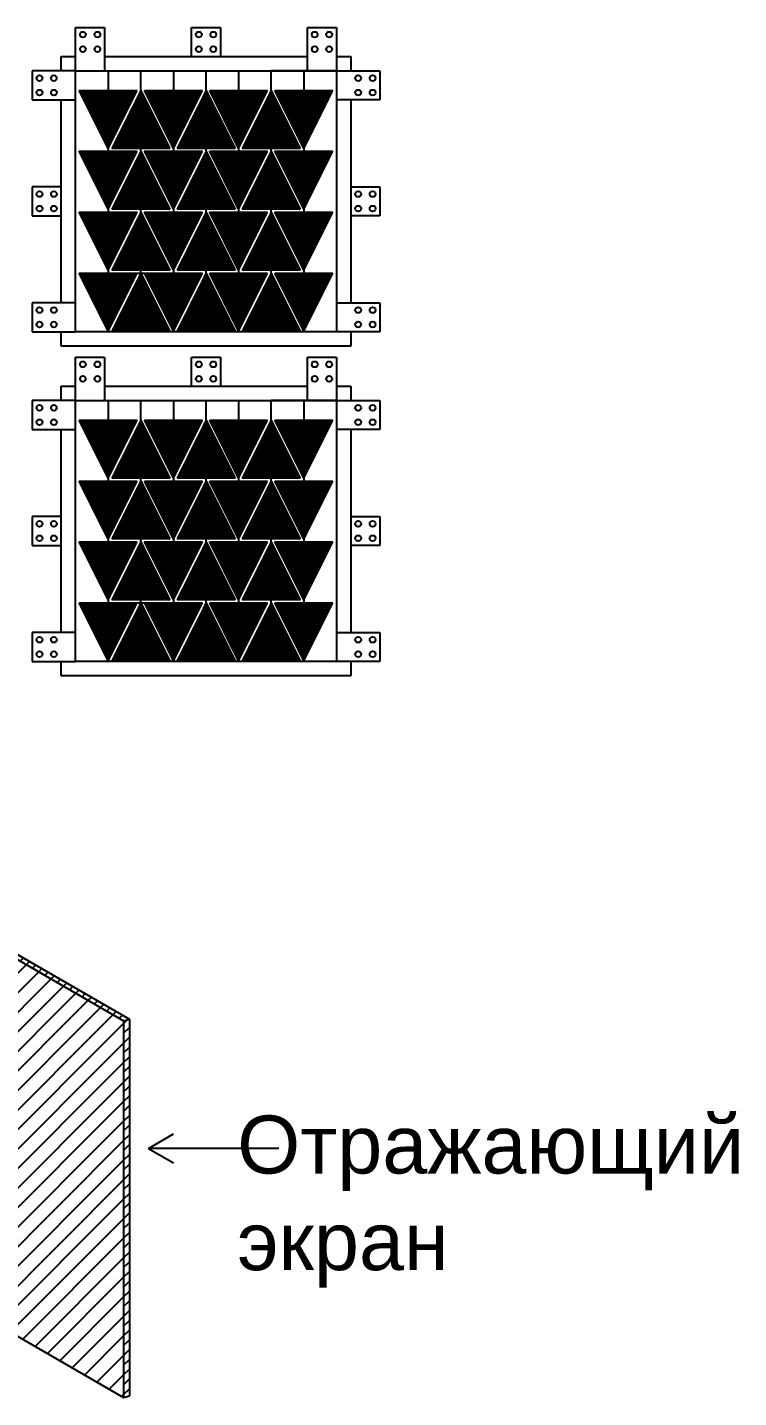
# Model space of a CAD drawing. Header units: millimetres. Extents: x -3079 to 6366, y 6362 to 11451.
# Drawn here: x 3911 to 6366, y 6725 to 11451 of the extents above; entities that cross this region are included whole.
import ezdxf

# ---------------------------------------------------------------- set-up
doc = ezdxf.new("R2010")
doc.units = ezdxf.units.MM
doc.layers.add('ТОнкие', color=7, linetype='Continuous', lineweight=25)
doc.styles.get("Standard").update_dxf_attribs({"font": 'arial.ttf'})

msp = doc.modelspace()

# ---------------------------------------------------------------- hatches: boundary and pattern name
at = {"layer": 'ТОнкие', "true_color": 0xf26722}
h = msp.add_hatch(dxfattribs=at)
h.set_pattern_fill('ANSI31', color=30, scale=0.5)
h.set_pattern_definition([(45, (2662.4133, 1134.5626), (-1.12253202, 1.12253202), [])])
h.paths.add_polyline_path([(4290.245, 11233.787), (4090.245, 11233.787), (4190.245, 11033.787)])
at = {"layer": 'ТОнкие', "true_color": 0xfecc66}
h = msp.add_hatch(dxfattribs=at)
h.set_pattern_fill('ANSI31', color=31, scale=0.5, angle=180)
h.set_pattern_definition([(225, (5830.5761, 21133.0106), (1.12253202, -1.12253202), [])])
h.paths.add_polyline_path([(4202.745, 11033.787), (4402.745, 11033.787), (4302.745, 11233.787)])
at = {"layer": 'ТОнкие', "true_color": 0xf26722}
h = msp.add_hatch(dxfattribs=at)
h.set_pattern_fill('ANSI31', color=30, scale=0.5)
h.set_pattern_definition([(45, (2887.4133, 1134.5626), (-1.12253202, 1.12253202), [])])
h.paths.add_polyline_path([(4515.245, 11233.787), (4315.245, 11233.787), (4415.245, 11033.787)])
at = {"layer": 'ТОнкие', "true_color": 0xfecc66}
h = msp.add_hatch(dxfattribs=at)
h.set_pattern_fill('ANSI31', color=31, scale=0.5, angle=180)
h.set_pattern_definition([(225, (6055.5761, 21133.0106), (1.12253202, -1.12253202), [])])
h.paths.add_polyline_path([(4427.745, 11033.787), (4627.745, 11033.787), (4527.745, 11233.787)])
at = {"layer": 'ТОнкие', "true_color": 0xf26722}
h = msp.add_hatch(dxfattribs=at)
h.set_pattern_fill('ANSI31', color=30, scale=0.5)
h.set_pattern_definition([(45, (3112.4133, 1134.5626), (-1.12253202, 1.12253202), [])])
h.paths.add_polyline_path([(4740.245, 11233.787), (4540.245, 11233.787), (4640.245, 11033.787)])
at = {"layer": 'ТОнкие', "true_color": 0xfecc66}
h = msp.add_hatch(dxfattribs=at)
h.set_pattern_fill('ANSI31', color=31, scale=0.5, angle=180)
h.set_pattern_definition([(225, (6280.5761, 21133.0106), (1.12253202, -1.12253202), [])])
h.paths.add_polyline_path([(4652.745, 11033.787), (4852.745, 11033.787), (4752.745, 11233.787)])
at = {"layer": 'ТОнкие', "true_color": 0xf26722}
h = msp.add_hatch(dxfattribs=at)
h.set_pattern_fill('ANSI31', color=30, scale=0.5)
h.set_pattern_definition([(45, (3337.4133, 1134.5626), (-1.12253202, 1.12253202), [])])
h.paths.add_polyline_path([(4965.245, 11233.787), (4765.245, 11233.787), (4865.245, 11033.787)])
h = msp.add_hatch(dxfattribs=at)
h.set_pattern_fill('ANSI31', color=30, scale=0.5)
h.set_pattern_definition([(45, (2662.4133, 924.5626), (-1.12253202, 1.12253202), [])])
h.paths.add_polyline_path([(4290.245, 11023.787), (4090.245, 11023.787), (4190.245, 10823.787)])
at = {"layer": 'ТОнкие', "true_color": 0xfecc66}
h = msp.add_hatch(dxfattribs=at)
h.set_pattern_fill('ANSI31', color=31, scale=0.5, angle=180)
h.set_pattern_definition([(225, (5830.5761, 20923.0106), (1.12253202, -1.12253202), [])])
h.paths.add_polyline_path([(4202.745, 10823.787), (4402.745, 10823.787), (4302.745, 11023.787)])
at = {"layer": 'ТОнкие', "true_color": 0xf26722}
h = msp.add_hatch(dxfattribs=at)
h.set_pattern_fill('ANSI31', color=30, scale=0.5)
h.set_pattern_definition([(45, (2887.4133, 924.5626), (-1.12253202, 1.12253202), [])])
h.paths.add_polyline_path([(4515.245, 11023.787), (4315.245, 11023.787), (4415.245, 10823.787)])
at = {"layer": 'ТОнкие', "true_color": 0xfecc66}
h = msp.add_hatch(dxfattribs=at)
h.set_pattern_fill('ANSI31', color=31, scale=0.5, angle=180)
h.set_pattern_definition([(225, (6055.5761, 20923.0106), (1.12253202, -1.12253202), [])])
h.paths.add_polyline_path([(4427.745, 10823.787), (4627.745, 10823.787), (4527.745, 11023.787)])
at = {"layer": 'ТОнкие', "true_color": 0xf26722}
h = msp.add_hatch(dxfattribs=at)
h.set_pattern_fill('ANSI31', color=30, scale=0.5)
h.set_pattern_definition([(45, (3112.4133, 924.5626), (-1.12253202, 1.12253202), [])])
h.paths.add_polyline_path([(4740.245, 11023.787), (4540.245, 11023.787), (4640.245, 10823.787)])
at = {"layer": 'ТОнкие', "true_color": 0xfecc66}
h = msp.add_hatch(dxfattribs=at)
h.set_pattern_fill('ANSI31', color=31, scale=0.5, angle=180)
h.set_pattern_definition([(225, (6280.5761, 20923.0106), (1.12253202, -1.12253202), [])])
h.paths.add_polyline_path([(4652.745, 10823.787), (4852.745, 10823.787), (4752.745, 11023.787)])
at = {"layer": 'ТОнкие', "true_color": 0xf26722}
h = msp.add_hatch(dxfattribs=at)
h.set_pattern_fill('ANSI31', color=30, scale=0.5)
h.set_pattern_definition([(45, (3337.4133, 924.5626), (-1.12253202, 1.12253202), [])])
h.paths.add_polyline_path([(4965.245, 11023.787), (4765.245, 11023.787), (4865.245, 10823.787)])
h = msp.add_hatch(dxfattribs=at)
h.set_pattern_fill('ANSI31', color=30, scale=0.5)
h.set_pattern_definition([(45, (2662.4133, 714.5626), (-1.12253202, 1.12253202), [])])
h.paths.add_polyline_path([(4290.245, 10813.787), (4090.245, 10813.787), (4190.245, 10613.787)])
at = {"layer": 'ТОнкие', "true_color": 0xfecc66}
h = msp.add_hatch(dxfattribs=at)
h.set_pattern_fill('ANSI31', color=31, scale=0.5, angle=180)
h.set_pattern_definition([(225, (5830.5761, 20713.0106), (1.12253202, -1.12253202), [])])
h.paths.add_polyline_path([(4202.745, 10613.787), (4402.745, 10613.787), (4302.745, 10813.787)])
at = {"layer": 'ТОнкие', "true_color": 0xf26722}
h = msp.add_hatch(dxfattribs=at)
h.set_pattern_fill('ANSI31', color=30, scale=0.5)
h.set_pattern_definition([(45, (2887.4133, 714.5626), (-1.12253202, 1.12253202), [])])
h.paths.add_polyline_path([(4515.245, 10813.787), (4315.245, 10813.787), (4415.245, 10613.787)])
at = {"layer": 'ТОнкие', "true_color": 0xfecc66}
h = msp.add_hatch(dxfattribs=at)
h.set_pattern_fill('ANSI31', color=31, scale=0.5, angle=180)
h.set_pattern_definition([(225, (6055.5761, 20713.0106), (1.12253202, -1.12253202), [])])
h.paths.add_polyline_path([(4427.745, 10613.787), (4627.745, 10613.787), (4527.745, 10813.787)])
at = {"layer": 'ТОнкие', "true_color": 0xf26722}
h = msp.add_hatch(dxfattribs=at)
h.set_pattern_fill('ANSI31', color=30, scale=0.5)
h.set_pattern_definition([(45, (3112.4133, 714.5626), (-1.12253202, 1.12253202), [])])
h.paths.add_polyline_path([(4740.245, 10813.787), (4540.245, 10813.787), (4640.245, 10613.787)])
at = {"layer": 'ТОнкие', "true_color": 0xfecc66}
h = msp.add_hatch(dxfattribs=at)
h.set_pattern_fill('ANSI31', color=31, scale=0.5, angle=180)
h.set_pattern_definition([(225, (6280.5761, 20713.0106), (1.12253202, -1.12253202), [])])
h.paths.add_polyline_path([(4652.745, 10613.787), (4852.745, 10613.787), (4752.745, 10813.787)])
at = {"layer": 'ТОнкие', "true_color": 0xf26722}
h = msp.add_hatch(dxfattribs=at)
h.set_pattern_fill('ANSI31', color=30, scale=0.5)
h.set_pattern_definition([(45, (3337.4133, 714.5626), (-1.12253202, 1.12253202), [])])
h.paths.add_polyline_path([(4965.245, 10813.787), (4765.245, 10813.787), (4865.245, 10613.787)])
h = msp.add_hatch(dxfattribs=at)
h.set_pattern_fill('ANSI31', color=30, scale=0.5)
h.set_pattern_definition([(45, (2662.4133, 504.5626), (-1.12253202, 1.12253202), [])])
h.paths.add_polyline_path([(4290.245, 10603.787), (4090.245, 10603.787), (4190.245, 10403.787)])
at = {"layer": 'ТОнкие', "true_color": 0xfecc66}
h = msp.add_hatch(dxfattribs=at)
h.set_pattern_fill('ANSI31', color=31, scale=0.5, angle=180)
h.set_pattern_definition([(225, (5830.5761, 20503.0106), (1.12253202, -1.12253202), [])])
h.paths.add_polyline_path([(4202.745, 10403.787), (4402.745, 10403.787), (4302.745, 10603.787)])
at = {"layer": 'ТОнкие', "true_color": 0xf26722}
h = msp.add_hatch(dxfattribs=at)
h.set_pattern_fill('ANSI31', color=30, scale=0.5)
h.set_pattern_definition([(45, (2887.4133, 504.5626), (-1.12253202, 1.12253202), [])])
h.paths.add_polyline_path([(4515.245, 10603.787), (4315.245, 10603.787), (4415.245, 10403.787)])
at = {"layer": 'ТОнкие', "true_color": 0xfecc66}
h = msp.add_hatch(dxfattribs=at)
h.set_pattern_fill('ANSI31', color=31, scale=0.5, angle=180)
h.set_pattern_definition([(225, (6055.5761, 20503.0106), (1.12253202, -1.12253202), [])])
h.paths.add_polyline_path([(4427.745, 10403.787), (4627.745, 10403.787), (4527.745, 10603.787)])
at = {"layer": 'ТОнкие', "true_color": 0xf26722}
h = msp.add_hatch(dxfattribs=at)
h.set_pattern_fill('ANSI31', color=30, scale=0.5)
h.set_pattern_definition([(45, (3112.4133, 504.5626), (-1.12253202, 1.12253202), [])])
h.paths.add_polyline_path([(4740.245, 10603.787), (4540.245, 10603.787), (4640.245, 10403.787)])
at = {"layer": 'ТОнкие', "true_color": 0xfecc66}
h = msp.add_hatch(dxfattribs=at)
h.set_pattern_fill('ANSI31', color=31, scale=0.5, angle=180)
h.set_pattern_definition([(225, (6280.5761, 20503.0106), (1.12253202, -1.12253202), [])])
h.paths.add_polyline_path([(4652.745, 10403.787), (4852.745, 10403.787), (4752.745, 10603.787)])
at = {"layer": 'ТОнкие', "true_color": 0xf26722}
h = msp.add_hatch(dxfattribs=at)
h.set_pattern_fill('ANSI31', color=30, scale=0.5)
h.set_pattern_definition([(45, (3337.4133, 504.5626), (-1.12253202, 1.12253202), [])])
h.paths.add_polyline_path([(4965.245, 10603.787), (4765.245, 10603.787), (4865.245, 10403.787)])
h = msp.add_hatch(dxfattribs=at)
h.set_pattern_fill('ANSI31', color=30, scale=0.5)
h.set_pattern_definition([(45, (2662.4133, -2.7651), (-1.12253202, 1.12253202), [])])
h.paths.add_polyline_path([(4290.245, 10096.459), (4090.245, 10096.459), (4190.245, 9896.459)])
at = {"layer": 'ТОнкие', "true_color": 0xfecc66}
h = msp.add_hatch(dxfattribs=at)
h.set_pattern_fill('ANSI31', color=31, scale=0.5, angle=180)
h.set_pattern_definition([(225, (5830.5761, 19995.683), (1.12253202, -1.12253202), [])])
h.paths.add_polyline_path([(4202.745, 9896.459), (4402.745, 9896.459), (4302.745, 10096.459)])
at = {"layer": 'ТОнкие', "true_color": 0xf26722}
h = msp.add_hatch(dxfattribs=at)
h.set_pattern_fill('ANSI31', color=30, scale=0.5)
h.set_pattern_definition([(45, (2887.4133, -2.7651), (-1.12253202, 1.12253202), [])])
h.paths.add_polyline_path([(4515.245, 10096.459), (4315.245, 10096.459), (4415.245, 9896.459)])
at = {"layer": 'ТОнкие', "true_color": 0xfecc66}
h = msp.add_hatch(dxfattribs=at)
h.set_pattern_fill('ANSI31', color=31, scale=0.5, angle=180)
h.set_pattern_definition([(225, (6055.5761, 19995.683), (1.12253202, -1.12253202), [])])
h.paths.add_polyline_path([(4427.745, 9896.459), (4627.745, 9896.459), (4527.745, 10096.459)])
at = {"layer": 'ТОнкие', "true_color": 0xf26722}
h = msp.add_hatch(dxfattribs=at)
h.set_pattern_fill('ANSI31', color=30, scale=0.5)
h.set_pattern_definition([(45, (3112.4133, -2.7651), (-1.12253202, 1.12253202), [])])
h.paths.add_polyline_path([(4740.245, 10096.459), (4540.245, 10096.459), (4640.245, 9896.459)])
at = {"layer": 'ТОнкие', "true_color": 0xfecc66}
h = msp.add_hatch(dxfattribs=at)
h.set_pattern_fill('ANSI31', color=31, scale=0.5, angle=180)
h.set_pattern_definition([(225, (6280.5761, 19995.683), (1.12253202, -1.12253202), [])])
h.paths.add_polyline_path([(4652.745, 9896.459), (4852.745, 9896.459), (4752.745, 10096.459)])
at = {"layer": 'ТОнкие', "true_color": 0xf26722}
h = msp.add_hatch(dxfattribs=at)
h.set_pattern_fill('ANSI31', color=30, scale=0.5)
h.set_pattern_definition([(45, (3337.4133, -2.7651), (-1.12253202, 1.12253202), [])])
h.paths.add_polyline_path([(4965.245, 10096.459), (4765.245, 10096.459), (4865.245, 9896.459)])
h = msp.add_hatch(dxfattribs=at)
h.set_pattern_fill('ANSI31', color=30, scale=0.5)
h.set_pattern_definition([(45, (2662.4133, -212.7651), (-1.12253202, 1.12253202), [])])
h.paths.add_polyline_path([(4290.245, 9886.459), (4090.245, 9886.459), (4190.245, 9686.459)])
at = {"layer": 'ТОнкие', "true_color": 0xfecc66}
h = msp.add_hatch(dxfattribs=at)
h.set_pattern_fill('ANSI31', color=31, scale=0.5, angle=180)
h.set_pattern_definition([(225, (5830.5761, 19785.683), (1.12253202, -1.12253202), [])])
h.paths.add_polyline_path([(4202.745, 9686.459), (4402.745, 9686.459), (4302.745, 9886.459)])
at = {"layer": 'ТОнкие', "true_color": 0xf26722}
h = msp.add_hatch(dxfattribs=at)
h.set_pattern_fill('ANSI31', color=30, scale=0.5)
h.set_pattern_definition([(45, (2887.4133, -212.7651), (-1.12253202, 1.12253202), [])])
h.paths.add_polyline_path([(4515.245, 9886.459), (4315.245, 9886.459), (4415.245, 9686.459)])
at = {"layer": 'ТОнкие', "true_color": 0xfecc66}
h = msp.add_hatch(dxfattribs=at)
h.set_pattern_fill('ANSI31', color=31, scale=0.5, angle=180)
h.set_pattern_definition([(225, (6055.5761, 19785.683), (1.12253202, -1.12253202), [])])
h.paths.add_polyline_path([(4427.745, 9686.459), (4627.745, 9686.459), (4527.745, 9886.459)])
at = {"layer": 'ТОнкие', "true_color": 0xf26722}
h = msp.add_hatch(dxfattribs=at)
h.set_pattern_fill('ANSI31', color=30, scale=0.5)
h.set_pattern_definition([(45, (3112.4133, -212.7651), (-1.12253202, 1.12253202), [])])
h.paths.add_polyline_path([(4740.245, 9886.459), (4540.245, 9886.459), (4640.245, 9686.459)])
at = {"layer": 'ТОнкие', "true_color": 0xfecc66}
h = msp.add_hatch(dxfattribs=at)
h.set_pattern_fill('ANSI31', color=31, scale=0.5, angle=180)
h.set_pattern_definition([(225, (6280.5761, 19785.683), (1.12253202, -1.12253202), [])])
h.paths.add_polyline_path([(4652.745, 9686.459), (4852.745, 9686.459), (4752.745, 9886.459)])
at = {"layer": 'ТОнкие', "true_color": 0xf26722}
h = msp.add_hatch(dxfattribs=at)
h.set_pattern_fill('ANSI31', color=30, scale=0.5)
h.set_pattern_definition([(45, (3337.4133, -212.7651), (-1.12253202, 1.12253202), [])])
h.paths.add_polyline_path([(4965.245, 9886.459), (4765.245, 9886.459), (4865.245, 9686.459)])
h = msp.add_hatch(dxfattribs=at)
h.set_pattern_fill('ANSI31', color=30, scale=0.5)
h.set_pattern_definition([(45, (2662.4133, -422.7651), (-1.12253202, 1.12253202), [])])
h.paths.add_polyline_path([(4290.245, 9676.459), (4090.245, 9676.459), (4190.245, 9476.459)])
at = {"layer": 'ТОнкие', "true_color": 0xfecc66}
h = msp.add_hatch(dxfattribs=at)
h.set_pattern_fill('ANSI31', color=31, scale=0.5, angle=180)
h.set_pattern_definition([(225, (5830.5761, 19575.683), (1.12253202, -1.12253202), [])])
h.paths.add_polyline_path([(4202.745, 9476.459), (4402.745, 9476.459), (4302.745, 9676.459)])
at = {"layer": 'ТОнкие', "true_color": 0xf26722}
h = msp.add_hatch(dxfattribs=at)
h.set_pattern_fill('ANSI31', color=30, scale=0.5)
h.set_pattern_definition([(45, (2887.4133, -422.7651), (-1.12253202, 1.12253202), [])])
h.paths.add_polyline_path([(4515.245, 9676.459), (4315.245, 9676.459), (4415.245, 9476.459)])
at = {"layer": 'ТОнкие', "true_color": 0xfecc66}
h = msp.add_hatch(dxfattribs=at)
h.set_pattern_fill('ANSI31', color=31, scale=0.5, angle=180)
h.set_pattern_definition([(225, (6055.5761, 19575.683), (1.12253202, -1.12253202), [])])
h.paths.add_polyline_path([(4427.745, 9476.459), (4627.745, 9476.459), (4527.745, 9676.459)])
at = {"layer": 'ТОнкие', "true_color": 0xf26722}
h = msp.add_hatch(dxfattribs=at)
h.set_pattern_fill('ANSI31', color=30, scale=0.5)
h.set_pattern_definition([(45, (3112.4133, -422.7651), (-1.12253202, 1.12253202), [])])
h.paths.add_polyline_path([(4740.245, 9676.459), (4540.245, 9676.459), (4640.245, 9476.459)])
at = {"layer": 'ТОнкие', "true_color": 0xfecc66}
h = msp.add_hatch(dxfattribs=at)
h.set_pattern_fill('ANSI31', color=31, scale=0.5, angle=180)
h.set_pattern_definition([(225, (6280.5761, 19575.683), (1.12253202, -1.12253202), [])])
h.paths.add_polyline_path([(4652.745, 9476.459), (4852.745, 9476.459), (4752.745, 9676.459)])
at = {"layer": 'ТОнкие', "true_color": 0xf26722}
h = msp.add_hatch(dxfattribs=at)
h.set_pattern_fill('ANSI31', color=30, scale=0.5)
h.set_pattern_definition([(45, (3337.4133, -422.7651), (-1.12253202, 1.12253202), [])])
h.paths.add_polyline_path([(4965.245, 9676.459), (4765.245, 9676.459), (4865.245, 9476.459)])
h = msp.add_hatch(dxfattribs=at)
h.set_pattern_fill('ANSI31', color=30, scale=0.5)
h.set_pattern_definition([(45, (2662.4133, -632.7651), (-1.12253202, 1.12253202), [])])
h.paths.add_polyline_path([(4290.245, 9466.459), (4090.245, 9466.459), (4190.245, 9266.459)])
at = {"layer": 'ТОнкие', "true_color": 0xfecc66}
h = msp.add_hatch(dxfattribs=at)
h.set_pattern_fill('ANSI31', color=31, scale=0.5, angle=180)
h.set_pattern_definition([(225, (5830.5761, 19365.683), (1.12253202, -1.12253202), [])])
h.paths.add_polyline_path([(4202.745, 9266.459), (4402.745, 9266.459), (4302.745, 9466.459)])
at = {"layer": 'ТОнкие', "true_color": 0xf26722}
h = msp.add_hatch(dxfattribs=at)
h.set_pattern_fill('ANSI31', color=30, scale=0.5)
h.set_pattern_definition([(45, (2887.4133, -632.7651), (-1.12253202, 1.12253202), [])])
h.paths.add_polyline_path([(4515.245, 9466.459), (4315.245, 9466.459), (4415.245, 9266.459)])
at = {"layer": 'ТОнкие', "true_color": 0xfecc66}
h = msp.add_hatch(dxfattribs=at)
h.set_pattern_fill('ANSI31', color=31, scale=0.5, angle=180)
h.set_pattern_definition([(225, (6055.5761, 19365.683), (1.12253202, -1.12253202), [])])
h.paths.add_polyline_path([(4427.745, 9266.459), (4627.745, 9266.459), (4527.745, 9466.459)])
at = {"layer": 'ТОнкие', "true_color": 0xf26722}
h = msp.add_hatch(dxfattribs=at)
h.set_pattern_fill('ANSI31', color=30, scale=0.5)
h.set_pattern_definition([(45, (3112.4133, -632.7651), (-1.12253202, 1.12253202), [])])
h.paths.add_polyline_path([(4740.245, 9466.459), (4540.245, 9466.459), (4640.245, 9266.459)])
at = {"layer": 'ТОнкие', "true_color": 0xfecc66}
h = msp.add_hatch(dxfattribs=at)
h.set_pattern_fill('ANSI31', color=31, scale=0.5, angle=180)
h.set_pattern_definition([(225, (6280.5761, 19365.683), (1.12253202, -1.12253202), [])])
h.paths.add_polyline_path([(4652.745, 9266.459), (4852.745, 9266.459), (4752.745, 9466.459)])
at = {"layer": 'ТОнкие', "true_color": 0xf26722}
h = msp.add_hatch(dxfattribs=at)
h.set_pattern_fill('ANSI31', color=30, scale=0.5)
h.set_pattern_definition([(45, (3337.4133, -632.7651), (-1.12253202, 1.12253202), [])])
h.paths.add_polyline_path([(4965.245, 9466.459), (4765.245, 9466.459), (4865.245, 9266.459)])
at = {"layer": 'ТОнкие'}
h = msp.add_hatch(dxfattribs=at)
h.set_pattern_fill('ANSI31', color=4, scale=7.5)
h.paths.add_polyline_path([(3461.49, 8493.189), (3441.49, 8487.415), (4243.265, 8024.51), (4263.265, 8030.283)])
h.paths.add_polyline_path([(4263.265, 8030.283), (4243.265, 8024.51), (4243.265, 6724.51), (4263.265, 6730.283)])
h = msp.add_hatch(dxfattribs=at)
h.set_pattern_fill('ANSI31', color=4, scale=15)
h.paths.add_polyline_path([(3441.49, 7187.415), (4243.265, 6724.51), (4243.265, 8024.51), (3441.49, 8487.415)])

# ---------------------------------------------------------------- linework, layer by layer
for p, q in [((4077.745, 11301.308), (4077.745, 11451.308)), ((4077.745, 11451.308), (4177.745, 11451.308)), ((4177.745, 11451.308), (4177.745, 11301.308)), ((4477.745, 11351.308), (4477.745, 11451.308)), ((4477.745, 11451.308), (4577.745, 11451.308)), ((4577.745, 11451.308), (4577.745, 11351.308)), ((4877.745, 11301.308), (4877.745, 11451.308)), ((4877.745, 11451.308), (4977.745, 11451.308)), ((4977.745, 11451.308), (4977.745, 11301.308)), ((4027.745, 11351.308), (4077.745, 11351.308)), ((4027.745, 11301.308), (4027.745, 11351.308)), ((4177.745, 11351.308), (4877.745, 11351.308)), ((4977.745, 11351.308), (5027.745, 11351.308)), ((5027.745, 11351.308), (5027.745, 11301.308)), ((4077.745, 11301.308), (3927.745, 11301.308)), ((3927.745, 11301.308), (3927.745, 11201.308)), ((4077.745, 11301.308), (4977.745, 11301.308)), ((4077.745, 10401.308), (4077.745, 11301.308)), ((4190.245, 11301.308), (4190.245, 10401.308)), ((4302.745, 10401.308), (4302.745, 11301.308)), ((4415.245, 11301.308), (4415.245, 10401.308)), ((4527.745, 10401.308), (4527.745, 11301.308)), ((4640.245, 11301.308), (4640.245, 10401.308)), ((4752.745, 10401.308), (4752.745, 11301.308)), ((4977.745, 11301.308), (4752.745, 11301.308)), ((4865.245, 11301.308), (4865.245, 10401.308)), ((4977.745, 11301.308), (4977.745, 10401.308)), ((4977.745, 11301.308), (5127.745, 11301.308)), ((5127.745, 11301.308), (5127.745, 11201.308)), ((4090.245, 11233.787), (4290.245, 11233.787)), ((4190.245, 11033.787), (4090.245, 11233.787)), ((4190.245, 11033.787), (4290.245, 11233.787)), ((4302.745, 11233.787), (4202.745, 11033.787)), ((4302.745, 11233.787), (4402.745, 11033.787)), ((4315.245, 11233.787), (4515.245, 11233.787)), ((4415.245, 11033.787), (4315.245, 11233.787)), ((4415.245, 11033.787), (4515.245, 11233.787)), ((4527.745, 11233.787), (4427.745, 11033.787)), ((4527.745, 11233.787), (4627.745, 11033.787)), ((4540.245, 11233.787), (4740.245, 11233.787)), ((4640.245, 11033.787), (4540.245, 11233.787)), ((4640.245, 11033.787), (4740.245, 11233.787)), ((4752.745, 11233.787), (4652.745, 11033.787)), ((4752.745, 11233.787), (4852.745, 11033.787)), ((4765.245, 11233.787), (4965.245, 11233.787)), ((4865.245, 11033.787), (4765.245, 11233.787)), ((4865.245, 11033.787), (4965.245, 11233.787)), ((3927.745, 11201.308), (4077.745, 11201.308)), ((4027.745, 10501.308), (4027.745, 11201.308)), ((5127.745, 11201.308), (4977.745, 11201.308)), ((5027.745, 11201.308), (5027.745, 10501.308)), ((4090.245, 11023.787), (4290.245, 11023.787)), ((4190.245, 10823.787), (4090.245, 11023.787)), ((4190.245, 10823.787), (4290.245, 11023.787)), ((4402.745, 11033.787), (4202.745, 11033.787)), ((4302.745, 11023.787), (4202.745, 10823.787)), ((4302.745, 11023.787), (4402.745, 10823.787)), ((4315.245, 11023.787), (4515.245, 11023.787)), ((4415.245, 10823.787), (4315.245, 11023.787)), ((4415.245, 10823.787), (4515.245, 11023.787)), ((4627.745, 11033.787), (4427.745, 11033.787)), ((4527.745, 11023.787), (4427.745, 10823.787)), ((4527.745, 11023.787), (4627.745, 10823.787)), ((4540.245, 11023.787), (4740.245, 11023.787)), ((4640.245, 10823.787), (4540.245, 11023.787)), ((4640.245, 10823.787), (4740.245, 11023.787)), ((4852.745, 11033.787), (4652.745, 11033.787)), ((4752.745, 11023.787), (4652.745, 10823.787)), ((4752.745, 11023.787), (4852.745, 10823.787)), ((4765.245, 11023.787), (4965.245, 11023.787)), ((4865.245, 10823.787), (4765.245, 11023.787)), ((4865.245, 10823.787), (4965.245, 11023.787)), ((4027.745, 10901.308), (3927.745, 10901.308)), ((3927.745, 10901.308), (3927.745, 10801.308)), ((5027.745, 10901.308), (5127.745, 10901.308)), ((5127.745, 10901.308), (5127.745, 10801.308)), ((3927.745, 10801.308), (4027.745, 10801.308)), ((4090.245, 10813.787), (4290.245, 10813.787)), ((4190.245, 10613.787), (4090.245, 10813.787)), ((4190.245, 10613.787), (4290.245, 10813.787)), ((4402.745, 10823.787), (4202.745, 10823.787)), ((4302.745, 10813.787), (4202.745, 10613.787)), ((4302.745, 10813.787), (4402.745, 10613.787)), ((4315.245, 10813.787), (4515.245, 10813.787)), ((4415.245, 10613.787), (4315.245, 10813.787)), ((4415.245, 10613.787), (4515.245, 10813.787)), ((4627.745, 10823.787), (4427.745, 10823.787)), ((4527.745, 10813.787), (4427.745, 10613.787)), ((4527.745, 10813.787), (4627.745, 10613.787)), ((4540.245, 10813.787), (4740.245, 10813.787)), ((4640.245, 10613.787), (4540.245, 10813.787)), ((4640.245, 10613.787), (4740.245, 10813.787)), ((4852.745, 10823.787), (4652.745, 10823.787)), ((4752.745, 10813.787), (4652.745, 10613.787)), ((4752.745, 10813.787), (4852.745, 10613.787)), ((4765.245, 10813.787), (4965.245, 10813.787)), ((4865.245, 10613.787), (4765.245, 10813.787)), ((4865.245, 10613.787), (4965.245, 10813.787)), ((5127.745, 10801.308), (5027.745, 10801.308)), ((4090.245, 10603.787), (4290.245, 10603.787)), ((4190.245, 10403.787), (4090.245, 10603.787)), ((4190.245, 10403.787), (4290.245, 10603.787)), ((4402.745, 10613.787), (4202.745, 10613.787)), ((4302.745, 10603.787), (4202.745, 10403.787)), ((4290.245, 10603.787), (4315.245, 10603.787)), ((4302.745, 10603.787), (4402.745, 10403.787)), ((4315.245, 10603.787), (4515.245, 10603.787)), ((4415.245, 10403.787), (4315.245, 10603.787)), ((4415.245, 10403.787), (4515.245, 10603.787)), ((4627.745, 10613.787), (4427.745, 10613.787)), ((4527.745, 10603.787), (4427.745, 10403.787)), ((4527.745, 10603.787), (4627.745, 10403.787)), ((4540.245, 10603.787), (4740.245, 10603.787)), ((4640.245, 10403.787), (4540.245, 10603.787)), ((4640.245, 10403.787), (4740.245, 10603.787)), ((4852.745, 10613.787), (4652.745, 10613.787)), ((4752.745, 10603.787), (4652.745, 10403.787)), ((4752.745, 10603.787), (4852.745, 10403.787)), ((4765.245, 10603.787), (4965.245, 10603.787)), ((4865.245, 10403.787), (4765.245, 10603.787)), ((4865.245, 10403.787), (4965.245, 10603.787)), ((4077.745, 10501.308), (3927.745, 10501.308)), ((3927.745, 10501.308), (3927.745, 10401.308)), ((4977.745, 10501.308), (5127.745, 10501.308)), ((5127.745, 10501.308), (5127.745, 10401.308)), ((3927.745, 10401.308), (4077.745, 10401.308)), ((4027.745, 10351.308), (4027.745, 10401.308)), ((4977.745, 10401.308), (4077.745, 10401.308)), ((4402.745, 10403.787), (4202.745, 10403.787)), ((4627.745, 10403.787), (4427.745, 10403.787)), ((4852.745, 10403.787), (4652.745, 10403.787)), ((5127.745, 10401.308), (4977.745, 10401.308)), ((5027.745, 10401.308), (5027.745, 10351.308)), ((5027.745, 10351.308), (4027.745, 10351.308)), ((4077.745, 10163.98), (4077.745, 10313.98)), ((4077.745, 10313.98), (4177.745, 10313.98)), ((4177.745, 10313.98), (4177.745, 10163.98)), ((4477.745, 10213.98), (4477.745, 10313.98)), ((4477.745, 10313.98), (4577.745, 10313.98)), ((4577.745, 10313.98), (4577.745, 10213.98)), ((4877.745, 10163.98), (4877.745, 10313.98)), ((4877.745, 10313.98), (4977.745, 10313.98)), ((4977.745, 10313.98), (4977.745, 10163.98)), ((4027.745, 10213.98), (4077.745, 10213.98)), ((4027.745, 10163.98), (4027.745, 10213.98)), ((4177.745, 10213.98), (4877.745, 10213.98)), ((4977.745, 10213.98), (5027.745, 10213.98)), ((5027.745, 10213.98), (5027.745, 10163.98)), ((4077.745, 10163.98), (3927.745, 10163.98)), ((3927.745, 10163.98), (3927.745, 10063.98)), ((4077.745, 10163.98), (4977.745, 10163.98)), ((4077.745, 9263.98), (4077.745, 10163.98)), ((4190.245, 10163.98), (4190.245, 9263.98)), ((4302.745, 9263.98), (4302.745, 10163.98)), ((4415.245, 10163.98), (4415.245, 9263.98)), ((4527.745, 9263.98), (4527.745, 10163.98)), ((4640.245, 10163.98), (4640.245, 9263.98)), ((4752.745, 9263.98), (4752.745, 10163.98)), ((4977.745, 10163.98), (4752.745, 10163.98)), ((4865.245, 10163.98), (4865.245, 9263.98)), ((4977.745, 10163.98), (4977.745, 9263.98)), ((4977.745, 10163.98), (5127.745, 10163.98)), ((5127.745, 10163.98), (5127.745, 10063.98)), ((4090.245, 10096.459), (4290.245, 10096.459)), ((4190.245, 9896.459), (4090.245, 10096.459)), ((4190.245, 9896.459), (4290.245, 10096.459)), ((4302.745, 10096.459), (4202.745, 9896.459)), ((4302.745, 10096.459), (4402.745, 9896.459)), ((4315.245, 10096.459), (4515.245, 10096.459)), ((4415.245, 9896.459), (4315.245, 10096.459)), ((4415.245, 9896.459), (4515.245, 10096.459)), ((4527.745, 10096.459), (4427.745, 9896.459)), ((4527.745, 10096.459), (4627.745, 9896.459)), ((4540.245, 10096.459), (4740.245, 10096.459)), ((4640.245, 9896.459), (4540.245, 10096.459)), ((4640.245, 9896.459), (4740.245, 10096.459)), ((4752.745, 10096.459), (4652.745, 9896.459)), ((4752.745, 10096.459), (4852.745, 9896.459)), ((4765.245, 10096.459), (4965.245, 10096.459)), ((4865.245, 9896.459), (4765.245, 10096.459)), ((4865.245, 9896.459), (4965.245, 10096.459)), ((3927.745, 10063.98), (4077.745, 10063.98)), ((4027.745, 9363.98), (4027.745, 10063.98)), ((5127.745, 10063.98), (4977.745, 10063.98)), ((5027.745, 10063.98), (5027.745, 9363.98)), ((4090.245, 9886.459), (4290.245, 9886.459)), ((4190.245, 9686.459), (4090.245, 9886.459)), ((4190.245, 9686.459), (4290.245, 9886.459)), ((4402.745, 9896.459), (4202.745, 9896.459)), ((4302.745, 9886.459), (4202.745, 9686.459)), ((4302.745, 9886.459), (4402.745, 9686.459)), ((4315.245, 9886.459), (4515.245, 9886.459)), ((4415.245, 9686.459), (4315.245, 9886.459)), ((4415.245, 9686.459), (4515.245, 9886.459)), ((4627.745, 9896.459), (4427.745, 9896.459)), ((4527.745, 9886.459), (4427.745, 9686.459)), ((4527.745, 9886.459), (4627.745, 9686.459)), ((4540.245, 9886.459), (4740.245, 9886.459)), ((4640.245, 9686.459), (4540.245, 9886.459)), ((4640.245, 9686.459), (4740.245, 9886.459)), ((4852.745, 9896.459), (4652.745, 9896.459)), ((4752.745, 9886.459), (4652.745, 9686.459)), ((4752.745, 9886.459), (4852.745, 9686.459)), ((4765.245, 9886.459), (4965.245, 9886.459)), ((4865.245, 9686.459), (4765.245, 9886.459)), ((4865.245, 9686.459), (4965.245, 9886.459)), ((4027.745, 9763.98), (3927.745, 9763.98)), ((3927.745, 9763.98), (3927.745, 9663.98)), ((5027.745, 9763.98), (5127.745, 9763.98)), ((5127.745, 9763.98), (5127.745, 9663.98)), ((3927.745, 9663.98), (4027.745, 9663.98)), ((4090.245, 9676.459), (4290.245, 9676.459)), ((4190.245, 9476.459), (4090.245, 9676.459)), ((4190.245, 9476.459), (4290.245, 9676.459)), ((4402.745, 9686.459), (4202.745, 9686.459)), ((4302.745, 9676.459), (4202.745, 9476.459)), ((4302.745, 9676.459), (4402.745, 9476.459)), ((4315.245, 9676.459), (4515.245, 9676.459)), ((4415.245, 9476.459), (4315.245, 9676.459)), ((4415.245, 9476.459), (4515.245, 9676.459)), ((4627.745, 9686.459), (4427.745, 9686.459)), ((4527.745, 9676.459), (4427.745, 9476.459)), ((4527.745, 9676.459), (4627.745, 9476.459)), ((4540.245, 9676.459), (4740.245, 9676.459)), ((4640.245, 9476.459), (4540.245, 9676.459)), ((4640.245, 9476.459), (4740.245, 9676.459)), ((4852.745, 9686.459), (4652.745, 9686.459)), ((4752.745, 9676.459), (4652.745, 9476.459)), ((4752.745, 9676.459), (4852.745, 9476.459)), ((4765.245, 9676.459), (4965.245, 9676.459)), ((4865.245, 9476.459), (4765.245, 9676.459)), ((4865.245, 9476.459), (4965.245, 9676.459)), ((5127.745, 9663.98), (5027.745, 9663.98)), ((4090.245, 9466.459), (4290.245, 9466.459)), ((4190.245, 9266.459), (4090.245, 9466.459)), ((4190.245, 9266.459), (4290.245, 9466.459)), ((4402.745, 9476.459), (4202.745, 9476.459)), ((4302.745, 9466.459), (4202.745, 9266.459)), ((4290.245, 9466.459), (4315.245, 9466.459)), ((4302.745, 9466.459), (4402.745, 9266.459)), ((4315.245, 9466.459), (4515.245, 9466.459)), ((4415.245, 9266.459), (4315.245, 9466.459)), ((4415.245, 9266.459), (4515.245, 9466.459)), ((4627.745, 9476.459), (4427.745, 9476.459)), ((4527.745, 9466.459), (4427.745, 9266.459)), ((4527.745, 9466.459), (4627.745, 9266.459)), ((4540.245, 9466.459), (4740.245, 9466.459)), ((4640.245, 9266.459), (4540.245, 9466.459)), ((4640.245, 9266.459), (4740.245, 9466.459)), ((4852.745, 9476.459), (4652.745, 9476.459)), ((4752.745, 9466.459), (4652.745, 9266.459)), ((4752.745, 9466.459), (4852.745, 9266.459)), ((4765.245, 9466.459), (4965.245, 9466.459)), ((4865.245, 9266.459), (4765.245, 9466.459)), ((4865.245, 9266.459), (4965.245, 9466.459)), ((4077.745, 9363.98), (3927.745, 9363.98)), ((3927.745, 9363.98), (3927.745, 9263.98)), ((4977.745, 9363.98), (5127.745, 9363.98)), ((5127.745, 9363.98), (5127.745, 9263.98)), ((4402.745, 9266.459), (4202.745, 9266.459)), ((4627.745, 9266.459), (4427.745, 9266.459)), ((4852.745, 9266.459), (4652.745, 9266.459)), ((3927.745, 9263.98), (4077.745, 9263.98)), ((4027.745, 9213.98), (4027.745, 9263.98)), ((4977.745, 9263.98), (4077.745, 9263.98)), ((5127.745, 9263.98), (4977.745, 9263.98)), ((5027.745, 9263.98), (5027.745, 9213.98)), ((5027.745, 9213.98), (4027.745, 9213.98)), ((3441.49, 8487.415), (4243.265, 8024.51)), ((3461.49, 8493.189), (4263.265, 8030.283)), ((4243.265, 8024.51), (4263.265, 8030.283)), ((4243.265, 8024.51), (4243.265, 6724.51)), ((4263.265, 8030.283), (4263.265, 6730.283)), ((3441.49, 7187.415), (4243.265, 6724.51)), ((4243.265, 6724.51), (4263.265, 6730.283))]:
    msp.add_line(p, q, dxfattribs=at)
at = {"layer": 'ТОнкие', "color": 1}
for p, q in [((4328.588, 7584.07), (4415.19, 7634.07)), ((4778.866, 7584.07), (4328.588, 7584.07)), ((4328.588, 7584.07), (4415.19, 7534.07))]:
    msp.add_line(p, q, dxfattribs=at)
at = {"layer": 'ТОнкие'}
for centre in [(4102.745, 11426.308), (4152.745, 11426.308), (4502.745, 11426.308), (4552.745, 11426.308), (4902.745, 11426.308), (4952.745, 11426.308), (4102.745, 11376.308), (4152.745, 11376.308), (4502.745, 11376.308), (4552.745, 11376.308), (4902.745, 11376.308), (4952.745, 11376.308), (3952.745, 11276.308), (4002.745, 11276.308), (5052.745, 11276.308), (5102.745, 11276.308), (3952.745, 11226.308), (4002.745, 11226.308), (5052.745, 11226.308), (5102.745, 11226.308), (3952.745, 10876.308), (4002.745, 10876.308), (5052.745, 10876.308), (5102.745, 10876.308), (3952.745, 10826.308), (4002.745, 10826.308), (5052.745, 10826.308), (5102.745, 10826.308), (3952.745, 10476.308), (4002.745, 10476.308), (5052.745, 10476.308), (5102.745, 10476.308), (3952.745, 10426.308), (4002.745, 10426.308), (5052.745, 10426.308), (5102.745, 10426.308), (4102.745, 10288.98), (4152.745, 10288.98), (4502.745, 10288.98), (4552.745, 10288.98), (4902.745, 10288.98), (4952.745, 10288.98), (4102.745, 10238.98), (4152.745, 10238.98), (4502.745, 10238.98), (4552.745, 10238.98), (4902.745, 10238.98), (4952.745, 10238.98), (3952.745, 10138.98), (4002.745, 10138.98), (5052.745, 10138.98), (5102.745, 10138.98), (3952.745, 10088.98), (4002.745, 10088.98), (5052.745, 10088.98), (5102.745, 10088.98), (3952.745, 9738.98), (4002.745, 9738.98), (5052.745, 9738.98), (5102.745, 9738.98), (3952.745, 9688.98), (4002.745, 9688.98), (5052.745, 9688.98), (5102.745, 9688.98), (3952.745, 9338.98), (4002.745, 9338.98), (5052.745, 9338.98), (5102.745, 9338.98), (3952.745, 9288.98), (4002.745, 9288.98), (5052.745, 9288.98), (5102.745, 9288.98)]:
    msp.add_circle(centre, 10, dxfattribs=at)

# ---------------------------------------------------------------- texts
at = {"layer": 'ТОнкие', "insert": (4635.42, 7697.539), "char_height": 200, "attachment_point": 1}
msp.add_mtext_dynamic_manual_height_columns('Отражающий экран', width=922.45313, gutter_width=12.5, heights=[0], dxfattribs=at)

doc.saveas('drawing.dxf')
